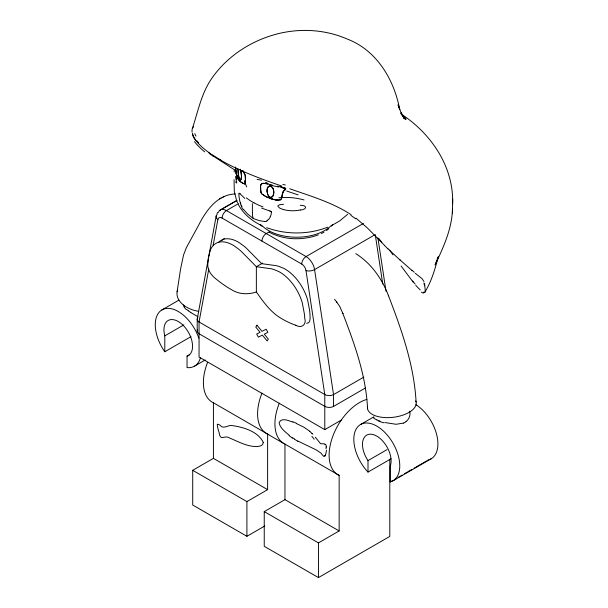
<?xml version="1.0" encoding="UTF-8"?>
<svg xmlns="http://www.w3.org/2000/svg" width="608" height="608" viewBox="0 0 608 608"><rect width="100%" height="100%" fill="white"/><g stroke="black" fill="none" stroke-linecap="round" stroke-linejoin="round"><path stroke-width="0.91" d="M245.13 183.525L245.404 181.686A26.646 12.487 68 0 0 245.427 180.72L245.29 175.492L243.534 171.828M252.388 212.428L252.495 215.08A22.063 12.738 -60 0 0 253.278 218.5L259.426 220.696L264.457 221.464M260.665 189.141L260.65 186.808M239.263 178.57L238.67 176.039A9.318 2.994 76.6 0 1 238.45 174.618L238.389 171.281M241.46 175.97L241.444 176.784A13.885 5.404 72.6 0 0 241.482 175.978L240.57 169.974M245.434 180.523L245.199 183.327M267.125 190.768A13.885 9.964 43.2 0 0 267.155 191.573C265.856 183.852 274.086 185.22 273.782 191.771A13.254 10.1 33.7 0 1 273.82 192.569L272.87 196.202A6.012 4.537 38.4 0 1 272.262 196.908A3.694 2.797 39.4 0 1 271.685 197.273C268.622 198.041 267.3 193.906 267.14 191.566M192.424 133.365L193.207 136.754L195.624 140.509M438.018 257.283L435.092 264.936C443.475 247.137 452.17 228.471 452.481 208.422M452.61 203.794C453.887 166.926 431.277 133.699 401.257 114.061M452.367 213.043L452.717 199.166M238.389 171.334L238.458 170.263A10.062 3.101 76.6 0 1 238.61 169.328L238.64 169.161A10.161 3.162 76.3 0 0 238.625 169.351M241.444 176.73L240.806 179.725A5.89 2.128 75.1 0 1 240.722 179.846L239.955 179.862L239.256 178.547M238.397 171.084L238.61 169.305M241.429 176.981L241.315 178.114A10.047 3.754 73.7 0 1 241.148 178.934M239.37 193.8L239.37 193.747A1.383 0.456 75.7 0 1 239.506 193.238M326.238 446.5L326.048 445.01L324.953 444.22M234.186 171.912L234.369 170.035M326.2 446.903L325.964 448.734M281.975 196.528L282.135 195.434A21.158 16.857 19.4 0 1 283.123 191.824M177.103 291.817L180.538 269.162L183.532 255.064L186.451 247.479L198.375 225.705C205.717 211.022 216.995 194.697 235.136 193.944M216.25 215.718L197.258 318.911M341.255 420.12L324.786 429.628L199.052 357.04L199.052 321.966L208.787 269.002M213.15 245.26L217.854 219.693A6.126 4.142 10.4 0 1 217.208 214.305M282.218 194.97L283.32 191.497M425.288 291.399L424.627 283.776M403.074 116.166L406.091 119.183L400.976 113.582L405.285 119.236L400.961 112.792L404.153 118.621L400.588 111.484L398.073 104.789L399.768 109.752C394.151 79.595 376.717 50.099 346.879 38.897C324.467 29.199 298.703 27.96 275.234 34.466C249.181 41.633 225.348 57.654 210.436 80.393C200.997 95.03 197.775 112.32 192.348 128.577C191.976 129.747 191.946 131.001 192.113 132.21M438.345 256.432C435.161 268.759 431.596 281.139 424.924 292.098M241.14 178.927L240.996 179.368A6.004 2.181 74.9 0 1 240.791 179.763L240.73 179.824A3.754 1.353 75.5 0 1 240.449 180.036L240.069 179.96A2.022 0.73 76.5 0 1 239.582 179.337L239.506 179.185M192.348 128.577L193.625 126.358M210.376 249.934L208.468 257.503A73.72 42.56 60 0 0 207.989 262.466C206.644 269.618 211.402 275.705 216.874 279.642A93.503 53.983 60 0 0 231.336 289.56C238.701 294.424 248.14 294.736 256.356 292.007C263.386 301.857 270.636 312.322 281.367 318.478A93.503 53.983 60 0 0 295.838 325.265M283.146 191.832L283.495 191.208M267.908 187.294L267.809 187.469A9.462 6.878 40.8 0 0 267.398 188.488L267.239 189.24A12.958 9.356 42.3 0 0 267.087 190.76M217.026 213.575L217.649 212.435M267.961 187.211L268.014 187.127A5.898 4.286 39 0 1 268.569 186.481A3.564 2.592 38 0 1 269.124 186.139L269.853 185.987A2.029 1.467 37.3 0 1 270.97 186.299L271.715 186.861A4.013 2.941 37.2 0 1 272.293 187.507A6.24 4.613 36.8 0 1 272.437 187.705A5.495 4.066 36.7 0 1 272.794 188.313L273.045 188.852M324.277 456.023L323.745 456.312A0.912 0.456 54 0 1 323.524 456.22L321.48 453.811A5.586 2.812 55.5 0 0 321.115 453.34A6.019 3.086 55.7 0 0 320.538 452.778L316.168 449.874L297.745 440.998M331.474 226.1L332.584 224.747M268.394 219.648L269.07 218.88A21.956 16.028 46.8 0 0 270.362 216.668M373.981 416.951L373.768 418.236L376.778 419.923M347.662 214.282L339.864 220.81L332.105 225.287M406.068 421.572C409.169 419.224 410.727 414.99 409.739 411.213M267.528 220.438L267.224 220.674A10.275 7.022 62.6 0 1 266.783 220.962M326.534 230.538L328.799 228.775M284.742 189.939L285.851 188.769L284.833 189.878M219.815 210.315L237.036 200.374M238.739 203.482L226.442 210.581A12.259 7.076 60 0 0 218.31 212.435M269.534 231.678L266.251 233.571A6.126 3.542 -60 0 0 261.919 241.08M161.827 309.981L178.866 300.147M262.656 263.074L256.356 266.714L256.356 292.007M191.011 336.619L164.791 351.758L164.791 335.874L183.859 324.862M363.462 223.417L306.067 256.553A6.126 3.542 -60 0 0 301.735 264.062A6.103 3.519 60 0 1 305.984 270.575L324.786 394.554L324.786 429.628M374.429 235.038L314.579 269.595A6.126 2.812 -8.6 0 1 305.991 270.583M200.42 357.778A32.498 18.764 60 0 1 187.044 367.612L187.044 356.136L189.43 354.76M194.666 366.062L205.215 359.966M264.746 526.004L246.909 536.302L192.713 505.012L192.713 470.311L213.423 458.356L267.619 489.645L267.619 434.089L213.423 402.792A42.902 24.768 -60 0 1 207.518 362.535M363.865 377.089L333.534 394.6A6.186 3.572 0 0 1 324.816 394.539L199.052 321.966M199.052 333.754L324.786 406.349A6.186 3.572 0 0 0 333.556 406.41L365.385 388.003M360.726 424.407L373.517 417.02M192.713 470.311L246.909 501.6L267.619 489.645M389.789 459.184L389.789 536.408L318.44 577.6L264.244 546.311L264.244 511.609L284.954 499.654L339.15 530.944L339.15 475.388A42.902 24.768 -60 0 1 332.69 436.59A42.902 24.768 -60 0 1 366.882 399.388M391.043 458.782L368 472.082L368 460.606L387.068 449.601M368 460.606A20.239 11.681 60 0 1 364.648 436.901A20.239 11.681 60 0 1 383.048 441.393A20.239 11.681 60 0 1 390.252 466.04L390.252 481.924L392.631 480.548M395.018 479.172L396.606 478.253M398.194 477.341L399.783 476.421M400.581 475.965L402.169 475.046M404.556 473.67L406.934 472.294M407.732 471.831L411.7 469.543M414.086 468.168L415.674 467.248M416.472 466.792L422.826 463.121M423.624 462.658L426.003 461.282M426.801 460.826L428.389 459.906A32.498 18.764 60 0 0 436.932 435.678A32.498 18.764 60 0 0 415.857 404.654M392.988 480.822L431.133 458.804M264.244 511.609L318.44 542.898L339.15 530.944M220.339 209.958L236.611 200.602L234.293 191.307L234.072 179.626M321.282 233.586L323.98 232.165M280.638 199.743L278.388 200.192M219.518 198.9L221.13 198.086M222.452 197.402L224.056 196.589M327.689 227.179C308.37 234.749 286.17 234.817 266.714 227.681M245.047 183.677A3.017 1.376 70.1 0 1 244.712 184.011L241.315 182.332M244.72 184.011L242.577 183.282M403.469 423.077L396.135 424.285L384.955 422.552M318.364 234.848C302.594 240.616 284.118 240.175 269.2 232.165M300.306 210.079C307.108 209.486 307.504 205.238 300.299 205.299M306.675 323.334C310.764 323.312 310.103 318.03 310.004 315.263A73.72 42.56 60 0 0 309.525 309.746L307.61 299.972A34.109 19.692 60 0 0 283.951 268.447L279.368 266.547A53.519 30.894 60 0 0 276.64 265.734L261.638 263.659L246.635 248.414A53.519 30.894 60 0 0 243.907 246.073L239.324 242.736A34.109 19.692 60 0 0 218.439 242.486M283.541 204.265L279.543 204.767L277.962 205.838A1.292 1.011 28.5 0 0 277.962 206.393L279.733 208.118L283.541 209.654M277.05 200.116L280.554 199.789L281.77 197.965A17.83 14.136 23.4 0 0 281.914 197.06M272.095 199.074L276.275 200.024M265.453 183.608C262.261 182.195 259.624 184.71 260.665 187.978M265.772 183.669L266.433 183.791M275.287 199.857L274.223 199.637A38.251 36.624 -83.8 0 1 272.521 199.173L271.837 198.998M267.892 184.095C265.339 183.38 259.89 182.142 260.65 186.572M277.446 186.215L280.835 186.945M267.733 184.064L268.371 184.201M280.759 186.93L281.17 187.021M281.071 186.998L282.804 187.408M269.435 184.437L271.008 184.794M281.39 187.074L283.465 187.576M271.556 184.916L272.202 185.06M295.83 325.227C301.325 328.776 306.85 324.566 304.722 318.311A74.67 43.115 60 0 0 304.357 313.796L302.328 303.027A34.109 19.692 60 0 0 278.662 271.495L274.086 269.595A53.519 30.894 60 0 0 271.358 268.782L256.356 266.714L241.353 251.461A53.519 30.894 60 0 0 238.625 249.12L234.042 245.792A34.109 19.692 60 0 0 210.398 249.956M289.72 188.776C310.658 196.08 332.348 202.456 351.09 214.677M281.686 186.04C260.642 178.782 239.59 171.061 220.225 159.934M270.438 198.55L265.506 196.498M423.533 292.174L424.794 292.197A34.945 5.122 65.6 0 0 425.387 291.604M269.906 211.037L261.554 208.065M292.858 422.066C288.922 420.918 282.074 417.301 279.323 422.142A3.656 2.478 60.9 0 0 279.262 423.495C280.622 428.617 285.372 431.885 289.165 435.199M284.726 187.971L285.258 188.206A1.573 1.239 18.2 0 1 285.676 188.488L284.84 188.016M270.294 211.196L270.552 211.303A2.394 1.756 37.7 0 1 271.016 211.5M267.391 197.38L261.706 193.823A2.964 2.052 49.2 0 1 261.25 193.101L260.703 190.517A26.646 17.822 50.5 0 1 260.665 189.521L260.665 188.982M296.316 423.495L304.114 427.333L309.837 431.285M197.866 316.677L190.699 312.497M261.075 225.287C251.712 220.803 243.284 213.818 238.351 204.554M265.187 196.331L261.676 193.777A3.017 2.09 49.2 0 1 261.212 193.017L261.098 192.744M217.862 219.701A6.103 3.519 60 0 1 222.11 218.097L301.735 264.062M339.15 475.388L284.954 444.098L284.954 499.654M266.471 433.489L283.807 443.498M355.817 253.68C371.214 263.287 382.212 279.011 388.52 295.822C401.706 330.114 414.078 365.058 416.1 402.07M234.369 169.754L213.834 156.446M294.325 438.892L292.608 437.73M253.27 218.5L247.593 213.978L243.39 209.304M211.516 154.447C204.09 149.074 196.012 143.146 192.607 134.292M242.349 183.137L239.81 180.872M208.749 152.745L209.866 153.588M355.984 218.15L367.528 228.091L384.355 245.199M415.294 273.342L422.043 278.639L423.966 281.504M244.819 198.406L240.061 193.815M400.512 260.498L387.874 248.702M312.056 433.405L312.801 434.203M260.285 224.405L261.926 226.336M413.075 282.021L401.098 266.008M334.537 299.303L336.878 302.252M239.073 180.014L237.819 178.228M315.316 437.243L320.477 443.544A2.219 1.49 69.9 0 0 320.978 443.756L322.559 443.734A7.896 5.343 69.1 0 1 323.129 443.741L323.357 443.787A11.278 7.76 72 0 1 324.953 444.152M242.569 170.529L242.934 171.008M242.721 170.726L243.413 171.654M336.581 301.872L339.674 306.31L342.912 313.637L342.714 313.15C354.57 344.06 366.024 375.417 367.566 408.827M243.116 171.243L245.108 174.792L245.434 179.2M392.981 254.858L389.553 250.162M184.467 306.804L183.441 304.935M238.237 178.874L237.47 177.62M235.456 181.898L236.778 183.076L235.456 176.51M237.211 177.118L235.858 171.464A17.83 3.526 81.9 0 1 235.813 170.438L235.813 170.118M236.945 176.556L236.147 174.055A2.949 0.646 81.6 0 1 236.033 173.303M240.304 169.26L240.487 169.716M236.618 200.663L237.553 202.897M240.335 169.336L240.434 169.586A3.564 1.186 73.8 0 1 240.7 170.4A5.898 2.029 73.8 0 1 240.988 171.593L241.019 171.661M388.322 295.328L388.52 295.822M386.475 290.768L386.627 291.164M241.475 205.808L241.285 205.284M261.014 192.5L260.665 189.316M240.798 203.718L240.464 202.365M238.701 176.198L238.746 176.464A6.012 2.052 76.3 0 0 238.99 177.718A3.694 1.307 76.4 0 0 239.248 178.554M271.426 212.306L271.419 212.276A1.383 1.034 37.4 0 0 271.115 211.478M377.902 237.865L385.989 291.179M375.25 234.566L382.744 284.004M238.678 176.069L238.496 174.602M236.018 173.303L235.82 170.43M267.17 191.839L267.398 193.215A10.047 7.319 41.7 0 0 267.725 194.271L267.961 194.849A6.004 4.454 40.6 0 0 268.424 195.7M241.308 173.424L241.391 174.314M238.503 174.656L238.427 173.759M235.722 167.382L235.752 168.15M235.775 168.667L235.805 169.875M235.805 169.807L235.82 170.263M333.534 406.395L333.534 394.6L314.579 269.595A12.259 7.076 60 0 0 306.067 256.553L226.442 210.581A6.126 3.542 -60 0 0 222.11 218.09M318.44 542.898L318.44 577.6M252.388 203.672L252.388 212.367M246.909 501.6L246.909 536.302M213.423 402.792L213.423 458.356M197.205 319.261L197.205 331.048M199.082 321.951A6.186 3.572 0 0 1 197.889 317.756M199.082 333.739A6.186 3.572 0 0 1 197.57 329.962M221.829 240.532A34.109 19.692 60 0 1 224.413 238.435M311.858 436.301A45.82 26.243 67.7 0 1 314.154 439.234M309.791 431.399A31.654 22.116 75.3 0 1 311.995 433.519M292.881 421.808A123.66 88.525 75.9 0 1 296.354 423.229M292.585 438.17A57.099 31.076 56.7 0 1 289.112 435.632M297.768 441.21A66.295 33.531 54.5 0 1 294.333 439.105M324.535 455.597A7.136 3.443 63.4 0 1 324.292 456.046M325.455 455.126A19.061 7.212 77.6 0 1 325.029 456.175M326.511 450.125A24.502 6.278 87.6 0 1 325.364 455.392M326.329 446.584A12.54 5.632 81.7 0 1 326.291 446.986M285.334 444.266A42.902 24.768 -60 0 1 279.308 403.18M268.804 434.576A42.902 24.768 -60 0 1 261.972 393.171M253.954 202.852A62.434 33.41 4.1 0 1 246.346 197.881M263.028 206.91A62.434 32.847 3.3 0 1 253.984 202.836M243.261 209.616A9.363 5.13 70.5 0 1 241.498 206.712M241.969 206.393A10.275 6.148 69.9 0 1 241.688 205.717M241.049 205.367A15.945 12.89 70.5 0 1 240.563 203.771M240.069 202.35A21.964 9.424 73.6 0 1 239.408 198.9A12.19 4.659 74.3 0 1 238.906 193.23M239.544 193.344A2.394 0.79 74.4 0 1 239.75 193.458M239.833 193.435A9.599 2.759 68.8 0 1 240.016 193.602M266.821 221.016A9.363 6.506 57.8 0 1 264.495 221.601M268.295 219.442A15.945 10.04 84.8 0 1 267.467 220.263M271.328 212.276A12.19 8.976 42.4 0 1 270.241 216.577M269.914 210.938A9.599 6.354 35.4 0 1 270.309 211.09M238.374 173.698A12.434 3.762 77.1 0 1 238.321 172.034M238.397 172.14A13.254 3.884 77.5 0 1 238.404 171.365M241.049 172.041A9.462 3.435 73.6 0 1 241.262 173.394M241.338 174.276A12.958 4.925 73.1 0 1 241.414 175.91M235.532 166.98A21.158 3.39 83 0 1 235.577 168.218M237.606 177.703A20.854 9.652 -84.2 0 1 237.257 177.027M237.948 177.939A24.692 11.856 -82.3 0 1 237.705 177.498M239.301 179.216A38.251 21.736 -68.1 0 1 238.686 178.212M239.871 180.804A47.477 29.085 -52.4 0 1 239.271 180.067M273.091 188.898A10.161 7.638 35.6 0 1 273.25 189.293A10.062 7.585 35.3 0 1 273.608 190.547L273.813 192.561A12.434 9.432 34.7 0 1 273.661 194.096L273.494 194.856A9.318 7.045 36.4 0 1 273.06 195.89L270.94 197.433A2.044 1.55 40.1 0 1 269.815 197.136L269.116 196.589A3.754 2.804 40.2 0 1 268.561 195.905A5.89 4.378 40.4 0 1 268.417 195.7M265.438 182.636A35.021 11.499 21.7 0 1 266.821 182.894M257.146 179.421A46.96 5.624 15.5 0 1 261.47 180.181M278.776 187.028A51.566 3.169 11.5 0 1 269.215 184.893M282.728 188.077A15.778 9.166 18 0 1 284.058 188.45M284.187 187.956A7.41 5.229 18.8 0 1 284.78 188.161M283.351 191.512A7.076 5.472 11.8 0 1 284.856 190.038M280.638 199.736A2.949 2.341 25.4 0 0 281.124 199.34L281.983 196.468A35.127 27.907 22.1 0 1 282.196 194.963M277.05 200.093A20.854 19.114 54.7 0 1 276.002 199.948M276.009 199.895A24.692 22.853 58.7 0 1 275.302 199.766M271.791 199.12A47.477 44.764 -41.6 0 1 270.393 198.664M235.547 167.77A35.127 6.551 82.2 0 1 235.608 169.404M237.758 176.799A17.488 6.992 -90 0 1 237.295 175.712M241.285 182.377A44.832 27.527 -51.4 0 1 238.762 180.378M266.471 183.114A42.887 7.304 16.8 0 1 268.12 183.464M285.327 184.992A52.668 1.748 12.1 0 1 282.842 184.452M283.396 188.001A10.61 6.848 18.5 0 1 284.574 188.366M283.556 191.246A7.737 5.928 10.4 0 1 284.97 190.008M277.848 199.926A17.488 15.428 43.8 0 1 276.283 199.736M272.232 198.664A44.832 42.157 -39.7 0 1 267.528 197.083M415.728 400.885A24.518 11.924 -6.8 0 1 392.958 417.324A24.518 11.924 -6.8 0 1 367.597 406.349M198.694 311.326A24.518 16.074 7.9 0 1 177.506 290.206M368 472.082A32.498 18.764 60 0 1 357.534 427.059A32.498 18.764 60 0 1 392.639 442.586A32.498 18.764 60 0 1 390.252 481.924M406.098 421.595A15.914 12.122 26.2 0 1 403.499 423.115M383.982 422.841A16.583 3.078 11.4 0 1 378.83 421.215M379.992 421.177A16.028 1.953 13.3 0 1 378.229 420.561M378.784 420.63A16.226 1.786 13.8 0 1 376.998 419.961M164.791 351.758A32.498 18.764 60 0 1 163.415 309.191A32.498 18.764 60 0 1 198.854 338.185M164.791 335.874A20.239 11.681 60 0 1 171.996 319.55A20.239 11.681 60 0 1 190.395 336.3A20.239 11.681 60 0 1 187.044 356.136M186.337 309.594A16.583 5.92 25.7 0 1 183.844 306.637M188.51 310.946A16.028 4.97 28.8 0 1 186.968 309.632M190.768 312.482A16.226 4.834 29.3 0 1 188.7 310.946M213.34 156.385A93.298 23.294 21 0 1 209.388 153.512M204.736 151.871A101.863 23.818 22.1 0 1 194.514 141.626M198.679 142.857A97.637 22.162 22.3 0 1 196.878 140.881M195.974 136.093A127.33 24.449 32 0 1 194.773 133.684M220.575 159.927A83.114 22.504 18.7 0 1 211.865 154.47M298.156 194.879A127.528 10.04 19.4 0 1 286.74 191.064M350.846 215.346A94.103 72.664 61.7 0 1 355.672 218.819M387.957 248.885A68.894 11.408 50.2 0 1 384.423 245.374M412.064 270.492A101.521 4.271 44.6 0 1 399.464 259.38M414.322 272.255A93.358 5.632 46.5 0 1 411.92 270.248M423.882 282.94A77.034 6.87 -88.4 0 1 424.498 285.737M423.936 292.912A56.802 7.95 61.4 0 1 421.344 292.098M420.272 289.932A61.727 7.988 59.2 0 1 415.728 285.243M415.173 284.073A59.098 7.82 59.4 0 1 412.627 280.987M378.86 238.534A99.651 0.95 53.8 0 1 381.824 242.584M236.938 179.732A36.07 12.13 -66.2 0 1 237.454 168.986M246.65 186.975A36.092 4.834 66.7 0 1 244.317 180.576M331.535 225.241A39.816 22.99 0 0 1 296.59 237.211A39.816 22.99 0 0 1 261.645 225.241M300.276 209.958A36.077 35.887 32.8 0 1 283.556 209.608M278.806 197.813A36.092 18.544 7.8 0 1 304.053 199.941M263.279 442.381C263.104 447.009 256.781 446.568 253.49 446.394C245.054 445.535 237.546 441.294 229.832 438.125C223.964 434.211 220.712 442.274 219.055 432.417A29.556 17.062 60 0 1 217.679 427.386A36.024 20.794 60 0 1 217.398 425.957L217.292 424.437A0.935 0.54 60 0 1 217.504 424.186L218.956 424.604A11.955 6.901 60 0 1 220.028 425.235C222.893 429.301 227.172 425.706 230.926 425.41C242.615 426.907 257.807 431.049 263.279 442.381M256.986 325.234L255.77 327.058L260.072 332.318L256.66 334.043L258.377 337.144L262.367 335.122L267.155 340.966L268.371 339.142L264.29 334.157L267.885 332.34L266.167 329.232L261.995 331.345L256.986 325.234"/></g></svg>
